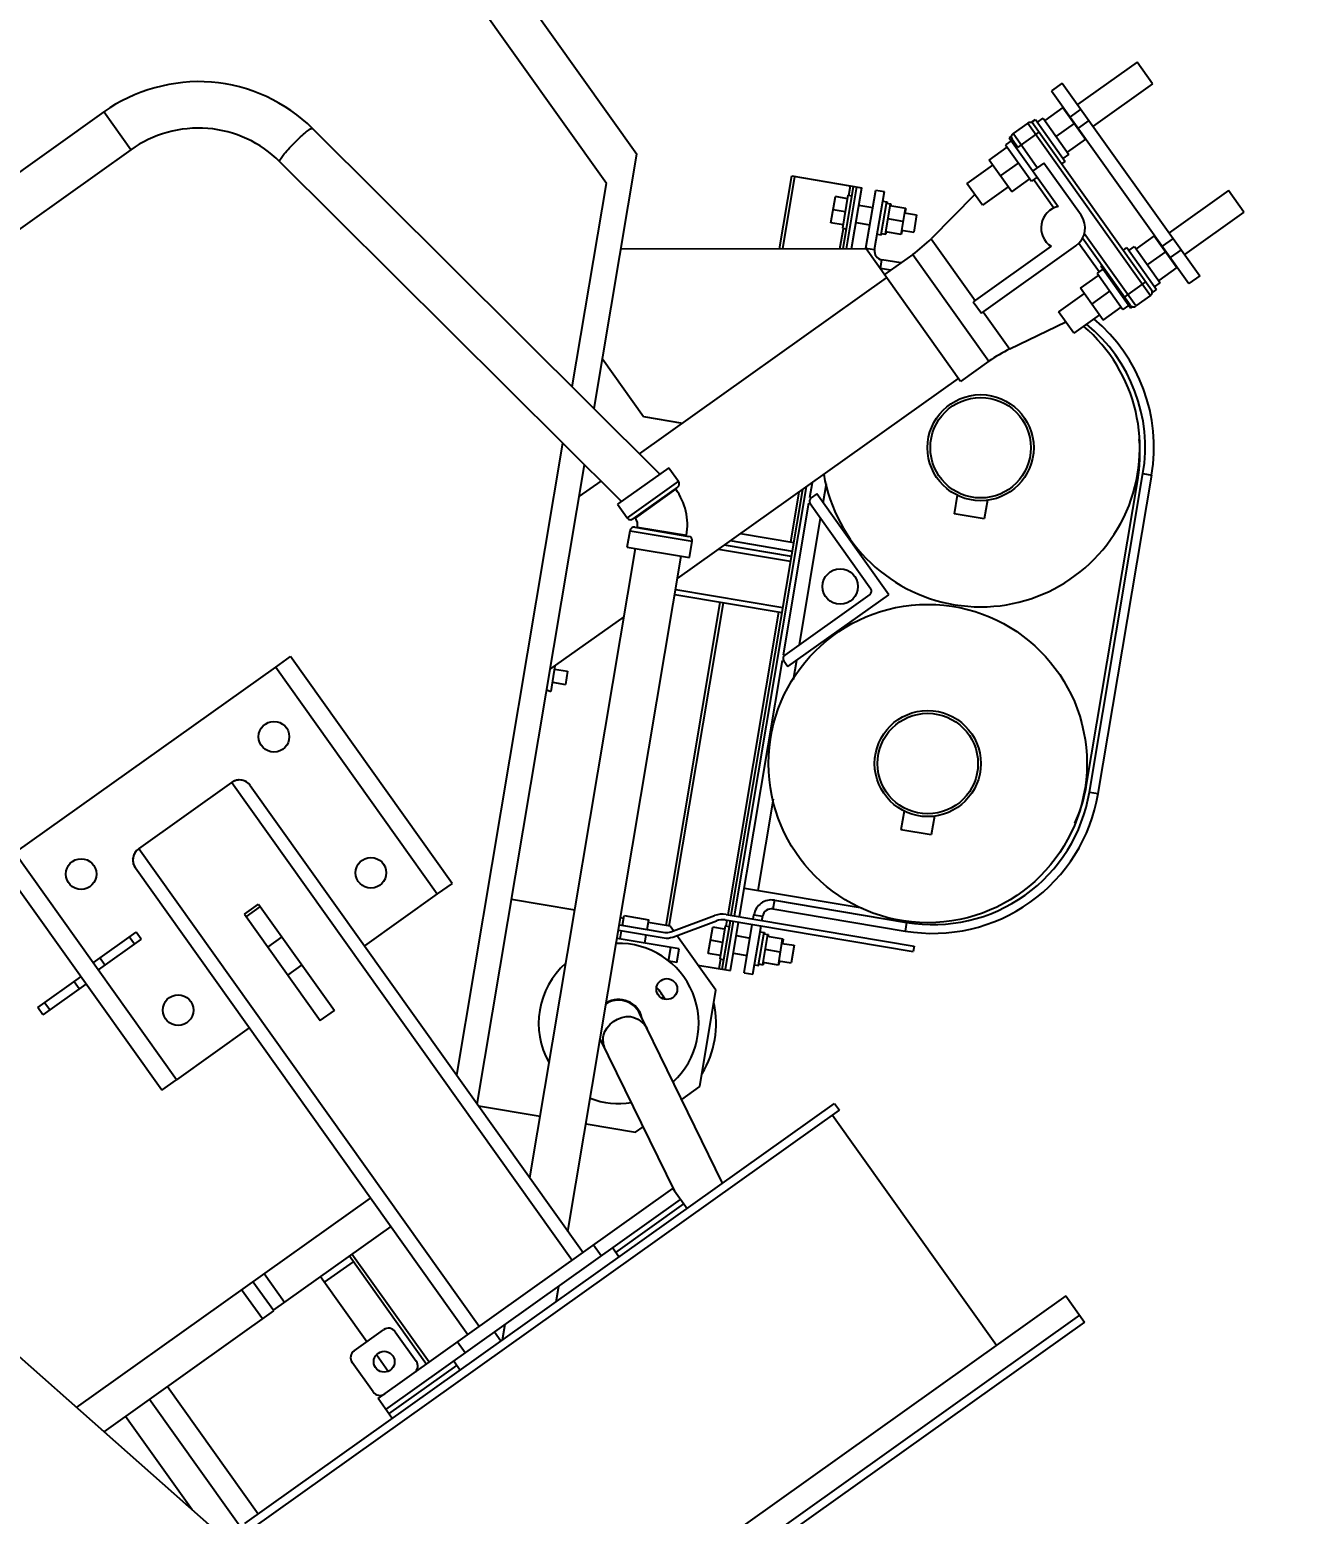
# Model space of a CAD drawing. Header units: feet. Extents: x 2321988 to 2329858, y 6722724 to 6730499.
# Drawn here: x 2326100.535 to 2326103.498, y 6726885.558 to 6726889.056 of the extents above; entities that cross this region are included whole.
import ezdxf

# ---------------------------------------------------------------- set-up
doc = ezdxf.new("R2010")
doc.units = ezdxf.units.FT
doc.header["$MEASUREMENT"] = 0
doc.header["$PDSIZE"] = 5
doc.layers.add('BESS Dimensions', color=3, linetype='Continuous')
doc.layers.add('C-BESS-EQUIPMENT', color=255, linetype='Continuous')
doc.styles.add('TG_DIMS', font='arial.ttf')
doc.dimstyles.new('TG-PROPOSED-ANNO', dxfattribs={"dimtxt": 0.1, "dimasz": 0.1, "dimexe": 0.05, "dimexo": 0.05, "dimgap": 0.02, "dimtad": 0, "dimtih": 1, "dimtoh": 1, "dimdsep": 46, "dimtxsty": 'TG_DIMS', "dimcen": 0, "dimclrd": 256, "dimclre": 256, "dimclrt": 256, "dimaunit": 1, "dimadec": 6, "dimazin": 2, "dimtfac": 1, "dimtofl": 0, "dimtmove": 1, "dimatfit": 3, "dimfxl": 1, "dimtolj": 1, "dimtzin": 0, "dimarcsym": 0})

# ---------------------------------------------------------------- blocks, each defined once
blk = doc.blocks.new('Midpoint Site Plan$0$A$Cc1a3344c')
at = {"linetype": 'Continuous'}
for p, q in [((3313.5, 1570.8), (3294.4, 1570.8)), ((3294.4, 1570.8), (3294.4, 1518.4)), ((3313.5, 1570.8), (3313.5, 1518.4)), ((3426.6, 1570.8), (3407.6, 1570.8)), ((3407.6, 1570.8), (3407.6, 1518.4)), ((3426.6, 1570.8), (3426.6, 1518.4)), ((3275.5, 1518.4), (3445.5, 1518.4)), ((3275.5, 1518.4), (3275.5, 1508.8)), ((3298.5, 1518.4), (3298.5, 1508.8)), ((3308.5, 1518.4), (3308.5, 1508.8)), ((3412.5, 1518.4), (3412.5, 1508.8)), ((3422.5, 1518.4), (3422.5, 1508.8)), ((3445.5, 1518.4), (3445.5, 1508.8)), ((3275.5, 1508.8), (3445.5, 1508.8)), ((3290, 1508.5), (3318, 1508.5)), ((3290, 1508.5), (3290, 1492.5)), ((3294.4, 1508.8), (3294.4, 1508.5)), ((3304, 1508.5), (3304, 1492.5)), ((3313.5, 1508.8), (3313.5, 1508.5)), ((3318, 1508.5), (3318, 1492.5)), ((3403.1, 1508.5), (3431.1, 1508.5)), ((3403.1, 1508.5), (3403.1, 1492.5)), ((3407.6, 1508.8), (3407.6, 1508.5)), ((3417.1, 1508.5), (3417.1, 1492.5)), ((3426.6, 1508.8), (3426.6, 1508.5)), ((3431.1, 1508.5), (3431.1, 1492.5)), ((3285.5, 1487.5), (3322.5, 1487.5)), ((3285.5, 1484.5), (3285.5, 1487.5)), ((3285.5, 1484.5), (3435.6, 1484.5)), ((3288, 1492.5), (3320, 1492.5)), ((3288, 1487.5), (3288, 1492.5)), ((3294.5, 1465.5), (3294.5, 1484.5)), ((3320, 1487.5), (3320, 1492.5)), ((3322.5, 1484.5), (3322.5, 1487.5)), ((3398.6, 1487.5), (3435.6, 1487.5)), ((3398.6, 1484.5), (3398.6, 1487.5)), ((3401.1, 1492.5), (3433.1, 1492.5)), ((3401.1, 1487.5), (3401.1, 1492.5)), ((3426.5, 1465.5), (3426.5, 1484.5)), ((3433.1, 1487.5), (3433.1, 1492.5)), ((3435.6, 1484.5), (3435.6, 1487.5)), ((3284.5, 1481.5), (3436.5, 1481.5)), ((3284.5, 1481.5), (3284.5, 1468.5)), ((3360.5, 1474.3), (3314.6, 1474.3)), ((3314.6, 1474.3), (3314.6, 1464.5)), ((3436.5, 1481.5), (3436.5, 1468.5)), ((3314.6, 1468.5), (3284.5, 1468.5)), ((3285.5, 1466.4), (3285.5, 1464.5)), ((3285.5, 1464.5), (3345.9, 1464.5)), ((3294.5, 1465.5), (3287.5, 1465.5)), ((3288, 1464.5), (3288, 1459.5)), ((3320, 1464.5), (3320, 1459.5)), ((3345.1, 1461.4), (3320, 1461.4)), ((3436.5, 1468.5), (3372.7, 1468.5)), ((3433.5, 1465.5), (3374.6, 1465.5)), ((3376, 1461.4), (3401.1, 1461.4)), ((3398.6, 1465.5), (3398.6, 1464.5)), ((3435.6, 1464.5), (3398.6, 1464.5)), ((3401.1, 1464.5), (3401.1, 1459.5)), ((3433.1, 1464.5), (3433.1, 1459.5)), ((3435.6, 1466.4), (3435.6, 1464.5)), ((3288, 1459.5), (3320, 1459.5)), ((3290, 1443.5), (3290, 1459.5)), ((3304, 1443.5), (3304, 1459.5)), ((3318, 1443.5), (3318, 1459.5)), ((3376.3, 1375.2), (3376.3, 1458.5)), ((3401.1, 1459.5), (3433.1, 1459.5)), ((3403.1, 1443.5), (3403.1, 1459.5)), ((3417.1, 1443.5), (3417.1, 1459.5)), ((3431.1, 1443.5), (3431.1, 1459.5)), ((3318, 1443.5), (3290, 1443.5)), ((3294.4, 1443.5), (3294.4, 1420.8)), ((3313.5, 1443.5), (3313.5, 1420.8)), ((3366.3, 1443.9), (3366.3, 1375.2)), ((3431.1, 1443.5), (3403.1, 1443.5)), ((3407.6, 1443.5), (3407.6, 1420.8)), ((3426.6, 1443.5), (3426.6, 1420.8)), ((3313.5, 1420.8), (3294.4, 1420.8)), ((3304.1, 1420.8), (3311.9, 1376.9)), ((3426.6, 1420.8), (3407.6, 1420.8)), ((3416.9, 1420.8), (3409.2, 1376.9)), ((3537.5, 1402.8), (3542, 1407.3)), ((3706, 1243.3), (3542, 1407.3)), ((3701.5, 1238.8), (3537.5, 1402.8)), ((3695.9, 1240.3), (3538.9, 1397.2)), ((3285.5, 1372), (3291.8, 1378.3)), ((3291.8, 1378.3), (3300.8, 1369.4)), ((3311.9, 1376.9), (3366.3, 1376.9)), ((3376.3, 1376.9), (3409.2, 1376.9)), ((3260.3, 1364.7), (3264.8, 1369.1)), ((3294.7, 1339.2), (3264.8, 1369.1)), ((3269.7, 1364.2), (3271.9, 1366.4)), ((3271.6, 1366.1), (3288.6, 1349.1)), ((3271.9, 1366.4), (3272.7, 1365.7)), ((3272.3, 1365.4), (3274.8, 1367.8)), ((3274.4, 1367.5), (3290, 1351.9)), ((3274.8, 1367.8), (3275.8, 1366.8)), ((3283.6, 1374.6), (3275.5, 1366.4)), ((3290, 1367.5), (3282.2, 1359.7)), ((3283.3, 1374.2), (3296.7, 1360.8)), ((3283.6, 1374.6), (3285.8, 1372.3)), ((3294.5, 1363), (3300.8, 1369.4)), ((3366.3, 1375.2), (3376.3, 1375.2)), ((3217.1, 1321.5), (3253.2, 1357.6)), ((3282.5, 1323), (3250.6, 1354.9)), ((3284.7, 1326.1), (3253.2, 1357.6)), ((3290.2, 1334.8), (3260.3, 1364.7)), ((3262.1, 1348.6), (3269.2, 1355.7)), ((3297, 1361.1), (3288.9, 1353)), ((3294.8, 1363.4), (3297, 1361.1)), ((3313.4, 1359.5), (3407.6, 1359.5)), ((3313.4, 1359.5), (3313.4, 1334.5)), ((3407.6, 1359.5), (3407.6, 1334.5)), ((3252.3, 1346.8), (3247.4, 1351.8)), ((3253.6, 1344.5), (3247.4, 1338.4)), ((3281.1, 1321.2), (3249, 1353.3)), ((3251.8, 1346.3), (3253.9, 1348.4)), ((3251.8, 1346.3), (3268.8, 1329.3)), ((3271.1, 1339.7), (3278.2, 1346.7)), ((3286.7, 1347.2), (3288.9, 1349.5)), ((3287.9, 1349.8), (3290.3, 1352.3)), ((3288.2, 1350.2), (3288.9, 1349.5)), ((3289.3, 1353.3), (3290.3, 1352.3)), ((3313.4, 1349), (3303.7, 1339.2)), ((3188.4, 1191.3), (3290.7, 1334.5)), ((3260.8, 1324.9), (3247.4, 1338.4)), ((3260.3, 1337.8), (3254.1, 1331.6)), ((3290.2, 1334.8), (3294.7, 1339.2)), ((3407.6, 1334.5), (3290.7, 1334.5)), ((3308.1, 1334.8), (3303.7, 1339.2)), ((3313.4, 1340), (3308.1, 1334.8)), ((3316.1, 1116.7), (3316.1, 1334.5)), ((3405, 1086.9), (3405, 1334.5)), ((3256, 1285.9), (3218.7, 1323.1)), ((3267, 1331.1), (3260.8, 1324.9)), ((3268.8, 1329.3), (3270.9, 1331.4)), ((3279.8, 1319.3), (3269.3, 1329.8)), ((3254.6, 1284), (3217.1, 1321.5)), ((3488.3, 1300.7), (3497.9, 1291.1)), ((3497.9, 1291.1), (3482.3, 1275.6)), ((3472.7, 1285.2), (3482.3, 1275.6)), ((860.8, 1240), (3139.7, 1240)), ((3270.8, 1108.9), (3139.7, 1240)), ((3701.5, 1238.8), (3706, 1243.3)), ((3144.3, 1210), (2522, 1210)), ((3249, 1105.2), (3144.3, 1210)), ((3412.7, 1198.1), (3405, 1205.8)), ((3421.3, 1203.7), (3411.3, 1213.6)), ((3625.9, 979.6), (3405, 1200.5)), ((3624.3, 978), (3405, 1197.3)), ((3430.9, 1168.3), (3405, 1194.1)), ((3502.4, 1203.7), (3413.4, 1203.7)), ((3413.4, 1203.7), (3413.4, 1198.7)), ((3493.7, 1117.1), (3415.7, 1195.1)), ((3416.4, 1195.7), (3491.4, 1195.7)), ((3494.4, 1130.6), (3429.3, 1195.7)), ((3502.4, 1114.7), (3502.4, 1203.7)), ((3494.4, 1192.7), (3494.4, 1117.7)), ((3432.5, 1169.9), (3405, 1142.4)), ((3436.9, 1165.4), (3405, 1133.5)), ((3439.5, 1162.8), (3405, 1128.2)), ((3296.1, 1134.5), (3316.1, 1154.5)), ((3442.2, 1160.1), (3405, 1122.9)), ((3245.2, 1134.5), (3296.1, 1134.5)), ((3465.9, 1136.4), (3410.7, 1081.2)), ((3468.5, 1133.8), (3413.3, 1078.6)), ((3622.7, 976.4), (3466.9, 1132.2)), ((3650.9, 1138.1), (3660.5, 1128.5)), ((3336.5, 1120.1), (2989.6, 1061)), ((3336.5, 1128), (3348.5, 1128)), ((3336.5, 1128), (3336.5, 1082.7)), ((3348.5, 1128), (3348.5, 1082.7)), ((3351.5, 1125), (3351.5, 1085.7)), ((3352, 1123.2), (3351.5, 1123.2)), ((3352, 1087.5), (3352, 1123.2)), ((3512.3, 1112.7), (3502.4, 1122.6)), ((3635.3, 1122.5), (3644.9, 1112.9)), ((3660.5, 1128.5), (3644.9, 1112.9)), ((3357.2, 1083.3), (3385, 1111.1)), ((3357.2, 1079.1), (3389.2, 1111.1)), ((3358.1, 1084.9), (3383.4, 1110.2)), ((3383.7, 1109.8), (3383.4, 1110.2)), ((3397.7, 1102.6), (3389.2, 1111.1)), ((3628.5, 982.3), (3496.7, 1114.1)), ((3497.4, 1114.7), (3502.4, 1114.7)), ((3365.7, 1070.6), (3397.7, 1102.6)), ((3741.1, 750.8), (3393.5, 1098.4)), ((3603.1, 935.6), (3436.7, 1102)), ((3604.7, 937.2), (3438.3, 1103.6)), ((3336.5, 1086.3), (2995.2, 1028)), ((3628.9, 750.8), (3299.7, 1080)), ((3316.1, 1063.6), (3316.1, 1082.8)), ((3336.5, 1082.7), (3348.5, 1082.7)), ((3352, 1087.5), (3351.5, 1087.5)), ((3365.7, 1070.6), (3357.2, 1079.1)), ((3358.5, 1084.6), (3358.1, 1084.9)), ((3633.4, 1009.5), (3701.5, 1077.6)), ((3701.5, 1077.6), (3706, 1073.1)), ((3603.5, 750.8), (3278, 1076.3)), ((3693.9, 750.8), (3369.9, 1074.8)), ((3621.6, 975.3), (3718.4, 1072.1)), ((3624.4, 972.5), (3721.2, 1069.3)), ((3637.9, 1005), (3706, 1073.1)), ((3718.4, 1072.1), (3721.2, 1069.3)), ((3613.8, 997), (3674.4, 1057.6)), ((3620.9, 1004), (3574, 1051)), ((3405, 974.7), (3405, 1039.7)), ((3986.3, 1015), (4009.3, 1015)), ((3986.3, 1015), (3986.3, 385)), ((4003.3, 1015), (4003.3, 385)), ((4009.3, 1015), (4009.3, 385)), ((3633.4, 1009.5), (3637.9, 1005)), ((3633.4, 991.5), (3637.9, 996)), ((3635.6, 989.3), (3633.4, 991.5)), ((3640.1, 993.8), (3637.9, 996)), ((3648.5, 989.2), (3651, 991.7)), ((3651, 991.7), (3652, 990.6)), ((3659.8, 998.4), (3651.7, 990.2)), ((3659.4, 998), (3672.9, 984.6)), ((3659.8, 998.4), (3662, 996.2)), ((3661.7, 995.8), (3668, 1002.2)), ((3668, 1002.2), (3677, 993.2)), ((3670.6, 986.8), (3677, 993.2)), ((3406.6, 977.2), (3413.3, 983.9)), ((3413.3, 983.9), (3420.1, 977.2)), ((3663.3, 961.6), (3638.4, 986.5)), ((3667.8, 966.1), (3642.9, 991)), ((3645.9, 988), (3648.1, 990.2)), ((3647.8, 989.9), (3664.7, 972.9)), ((3648.1, 990.2), (3648.8, 989.5)), ((3650.6, 991.3), (3666.2, 975.8)), ((3666.2, 991.3), (3658.4, 983.5)), ((3673.2, 984.9), (3665.1, 976.8)), ((3671, 987.2), (3673.2, 984.9)), ((3405, 978.8), (3418.1, 965.7)), ((3413.4, 970.5), (3420.1, 977.2)), ((3628.5, 970.6), (3625.5, 973.6)), ((3652, 950.3), (3627.1, 975.2)), ((3628, 970.1), (3630.1, 972.2)), ((3653.6, 951.9), (3628.7, 976.8)), ((3656.3, 954.5), (3631.4, 979.4)), ((3638.3, 972.5), (3645.4, 979.5)), ((3647.3, 963.5), (3654.4, 970.6)), ((3662.9, 971.1), (3665.1, 973.3)), ((3664, 973.6), (3666.5, 976.1)), ((3664.4, 974), (3665.1, 973.3)), ((3665.4, 977.2), (3666.5, 976.1)), ((3415.6, 964.1), (3418.1, 965.7)), ((3608.7, 935.7), (3617.4, 968.1)), ((3612.6, 934.7), (3621.3, 967.1)), ((3629.7, 968.3), (3623.6, 962.2)), ((3637, 948.7), (3623.6, 962.2)), ((3628, 970.1), (3644.9, 953.1)), ((3636.5, 961.6), (3630.3, 955.5)), ((3663.3, 961.6), (3667.8, 966.1)), ((3777.3, 960), (3783.3, 960)), ((3777.3, 440), (3777.3, 960)), ((3783.3, 440), (3783.3, 960)), ((3643.2, 954.9), (3637, 948.7)), ((3639.5, 937.8), (3656.3, 954.5)), ((3644.9, 953.1), (3647.1, 955.2)), ((3650.4, 948.7), (3645.5, 953.7)), ((3783.3, 954), (3986.3, 954)), ((2926.4, 945.9), (2893, 945.9)), ((2893, 945.9), (2893, 794)), ((2926.4, 945.9), (2926.4, 794)), ((3579.8, 915.2), (3592.5, 927.9)), ((3583.2, 908.7), (3606.7, 932.1)), ((3586.1, 905.9), (3609.5, 929.3)), ((3622.2, 933.5), (3590.3, 901.6)), ((3597.5, 922.9), (3592.5, 927.9)), ((3605.3, 937.8), (3593.9, 926.5)), ((3609.3, 937.8), (3605.3, 937.8)), ((3661.8, 937.8), (3613.4, 937.8)), ((3625, 922.3), (3618, 929.3)), ((3629.3, 926.5), (3622.2, 933.5)), ((3711.3, 888.3), (3661.8, 937.8)), ((3604.5, 915.9), (3600.3, 920.1)), ((3629.3, 926.5), (3625.1, 922.3)), ((3581.2, 913.7), (3579.7, 912.2)), ((3584.7, 910.2), (3579.8, 915.2)), ((3591.8, 903.1), (3587.6, 907.4)), ((3556.1, 888.6), (3523.6, 856.1)), ((3711.3, 872.3), (3711.3, 888.3)), ((3777.3, 861.3), (3643.3, 883.6)), ((3762.1, 830), (3642, 849.9)), ((3685.8, 806.2), (3711.3, 831.7)), ((3711.3, 831.7), (3711.3, 838.4)), ((3489.3, 828), (3289.3, 828)), ((3289.3, 815), (3289.3, 828)), ((3489.3, 828), (3489.3, 815)), ((3759.8, 830), (3777.3, 830)), ((3759.8, 570), (3759.8, 830)), ((3769.3, 570), (3769.3, 830)), ((3773.3, 770), (3773.3, 830)), ((3289.3, 815), (3489.3, 815)), ((3289.3, 585), (3289.3, 815)), ((3489.3, 815), (3489.3, 750.8)), ((3630.4, 750.8), (3662.1, 782.5)), ((3777.3, 770), (3769.3, 770)), ((3769.3, 760), (3759.8, 760)), ((3348, 750.8), (3759.8, 750.8)), ((3338.5, 741.3), (3759.8, 741.3)), ((3338.5, 659.2), (3338.5, 741.3)), ((3777.3, 714.6), (3769.3, 722.6)), ((3420.8, 706.3), (3514.6, 706.3)), ((3420.8, 693.7), (3420.8, 706.3)), ((3423, 693.7), (3423, 706.3)), ((3449.8, 693.7), (3449.8, 706.3)), ((3474.5, 693.7), (3474.5, 706.3)), ((3514.6, 693.7), (3514.6, 706.3)), ((3420.8, 693.7), (3514.6, 693.7)), ((3777.3, 667.4), (3769.3, 675.4)), ((3777.3, 665.8), (3769.3, 665.8)), ((3759.8, 659.2), (3338.5, 659.2)), ((3759.8, 649.2), (3348.5, 649.2)), ((3489.3, 649.2), (3489.3, 585)), ((3639.3, 390.1), (3639.3, 649.2)), ((3664.4, 649.2), (3664.4, 545.6)), ((3769.3, 640), (3759.8, 640)), ((3769.3, 630), (3777.3, 630)), ((3773.3, 570), (3773.3, 630)), ((3392.4, 623), (3386.1, 623)), ((3386.1, 585), (3386.1, 623)), ((3392.4, 623), (3392.4, 585)), ((3392.4, 617), (3386.1, 617)), ((3759.8, 615), (3664.4, 615)), ((3664.4, 612.7), (3759.8, 612.7)), ((3669.5, 587.3), (3669.5, 612.7)), ((3727.8, 608), (3753.8, 608)), ((3721.8, 576), (3721.8, 602)), ((3392.4, 591), (3386.1, 591)), ((3664.4, 587.3), (3721.8, 587.3)), ((3748.1, 587.3), (3733.5, 587.3)), ((3386.1, 585), (3289.3, 585)), ((3392.4, 585), (3386.1, 585)), ((3489.3, 585), (3392.4, 585)), ((3489.3, 572), (3489.3, 585)), ((3489.3, 572), (3289.3, 572)), ((3389.3, 534), (3389.3, 572)), ((3395.6, 566), (3389.3, 566)), ((3395.6, 572), (3395.6, 534)), ((3753.8, 570), (3727.8, 570)), ((3777.3, 570), (3759.8, 570)), ((3639.3, 555.6), (3664.4, 555.6)), ((3665, 545.6), (3639.3, 545.6)), ((3665, 396), (3665, 545.6)), ((3395.6, 540), (3389.3, 540)), ((3395.6, 534), (3389.3, 534)), ((3665, 535.6), (3639.3, 535.6)), ((3665, 451.9), (3777.3, 451.9)), ((3814.3, 430.5), (3079.3, 260.8)), ((3814.3, 436.1), (3665, 436.1)), ((3747.3, 415), (3665, 415))]:
    blk.add_line(p, q, dxfattribs=at)
for centre, radius in [((3454.7, 1318.7), 38.1), ((3454.7, 1318.7), 36.1), ((3617.4, 1156.1), 114.3), ((3617.4, 1156.1), 38.1), ((3477.4, 1178.7), 12.7), ((3617.4, 1156.1), 36.1), ((3640.6, 909.6), 7.5), ((3329.3, 785), 11), ((3449.3, 785), 11), ((3329.3, 615), 11), ((3449.3, 615), 11), ((3740.8, 589), 7.5)]:
    blk.add_circle(centre, radius, dxfattribs=at)
for centre, radius, start, end in [((3287.5, 1481.5), 3, 90, 180), ((3433.5, 1481.5), 3, 0, 90), ((3360.5, 1458.5), 15.8, 0, 90), ((3287.5, 1468.5), 3, 180, 270), ((3360.5, 1458.5), 15.8, 157.6402, 291.4669), ((3433.5, 1468.5), 3, 270, 0), ((3456.9, 1322.2), 120.3, 45, 104.5898), ((3454.7, 1318.7), 114.3, 244.1517, 104.3166), ((3456.9, 1322.2), 114, 45, 105.3851), ((3458.3, 1316.6), 114, 45, 59.6077), ((3213.4, 1359.5), 100, 0, 10), ((3507.6, 1359.5), 100, 170, 180), ((3299.2, 1343.7), 12.7, 225, 227.4248), ((3299.2, 1343.7), 6.35, 225, 315), ((3299.2, 1343.7), 12.7, 313.3197, 315), ((3615.3, 1159.7), 114, 30.3923, 45), ((3620.9, 1158.2), 114, 315, 45), ((3620.9, 1158.2), 120.3, 315, 45), ((3416.4, 1198.7), 3, 180, 270), ((3491.4, 1192.7), 3, 0, 90), ((3348.5, 1125), 3, 0, 90), ((3352, 1078.8), 44.4, 45, 90), ((3387.1, 1109), 3, 45, 135), ((3497.4, 1117.7), 3, 180, 270), ((3348.5, 1085.7), 3, 270, 0), ((3352, 1078.8), 8.68, 45, 90), ((3359.3, 1081.2), 3, 135, 225), ((3642.4, 1000.5), 12.7, 135, 225), ((3642.4, 1000.5), 6.35, 135, 225), ((3632.9, 964), 16, 135, 165), ((3632.9, 964), 12, 135, 165), ((3601, 937.8), 8, 315, 345), ((3601, 937.8), 12, 315, 345), ((3640.6, 867.1), 70, 23.6322, 66.3678), ((3640.6, 867.1), 57.5, 7.5088, 146.2061), ((3640.6, 867.1), 37.5, 81.8956, 97.8332), ((3640.6, 867.1), 17.2, 67.6797, 175.5207), ((3640.6, 867.1), 16.7, 80.5815, 177.2558), ((3640.6, 867.1), 57.5, 185.906, 264.094), ((3640.6, 867.1), 57.5, 303.7939, 333.6617), ((3348, 741.3), 9.52, 90, 180), ((3348.5, 659.2), 10, 180, 270), ((3727.8, 602), 6, 90, 180), ((3753.8, 602), 6, 0, 90), ((3727.8, 576), 6, 180, 270), ((3753.8, 576), 6, 270, 0)]:
    blk.add_arc(centre, radius, start, end, dxfattribs=at)
for centre, major_axis, start_param, end_param in [((3348, 741.3), (0, 9.52), 1.014404, 1.104639), ((3348, 741.3), (9.52, 0), 8.196194, 8.868386), ((3348, 741.3), (0, 9.52), 6.283185, 6.625398), ((3348, 741.3), (0, 9.52), 1.339587, 1.570796), ((3348, 741.3), (9.52, 0), 8.95862, 9.193568), ((3348.5, 659.2), (10, 0), -3.141593, -2.835196), ((3348.5, 659.2), (0, 10), -4.405992, -4.155997), ((3348.5, 659.2), (10, 0), -2.585201, -2.337653), ((3348.5, 659.2), (0, 10), -3.908449, -3.752398), ((3348.5, 659.2), (10, 0), -2.181602, -1.913009), ((3348.5, 659.2), (0, 10), -3.483805, -3.400574), ((3348.5, 659.2), (10, 0), -1.829777, -1.570796)]:
    blk.add_ellipse(centre, major_axis=major_axis, ratio=1, start_param=start_param, end_param=end_param, dxfattribs=at)
for points, knots in [([(2989.6, 1061), (2963.4, 1056.5), (2912.5, 1027.7), (2893, 972.6), (2893, 945.9)], [0, 0, 0, 0, 0.499175, 1, 1, 1, 1]), ([(2995.2, 1028), (2994.8, 1028), (2993.9, 1030.2), (2992.9, 1033), (2991.6, 1038.3), (2990.5, 1044.2), (2989.6, 1050.1), (2989, 1055.5), (2989.1, 1058.5), (2989.1, 1060.9), (2989.6, 1061)], [0, 0, 0, 0, 0.043338, 0.151574, 0.311671, 0.5, 0.688329, 0.848426, 0.956662, 1, 1, 1, 1]), ([(2995.2, 1028), (2976.6, 1024.9), (2940.2, 1004.3), (2926.4, 965), (2926.4, 945.9)], [0, 0, 0, 0, 0.498438, 1, 1, 1, 1]), ([(3650, 848.6), (3648.4, 848.9), (3645.2, 850), (3642.5, 852), (3641.3, 853.2)], [0, 0, 0, 0, 0.498487, 1, 1, 1, 1])]:
    blk.add_open_spline(points, degree=3, knots=knots, dxfattribs=at)
for points in [[(3641.3, 853.2), (3635.9, 858.9), (3636, 871.1), (3641.5, 876.8)], [(3641.5, 876.8), (3644.9, 880.3), (3650.6, 882.4), (3655.5, 881.5)]]:
    blk.add_open_spline(points, degree=3, dxfattribs=at)
blk = doc.blocks.new('*D109')
at = {"layer": 'BESS Dimensions', "lineweight": -2, "transparency": 16777216}
for p, q in [((2326125.1693, 6727002.8662), (2326110.2842, 6727023.7584)), ((2326105.0412, 6727013.8836), (2326040.7778, 6726968.0974)), ((2325956.6732, 6726908.1749), (2326020.9365, 6726953.961)), ((2325960.5127, 6726885.5523), (2325945.6276, 6726906.4444))]:
    blk.add_line(p, q, dxfattribs=at)
at = {"layer": 'BESS Dimensions', "transparency": 16777216}
for points in [[(2326104.0741, 6727015.241), (2326106.0083, 6727012.5262), (2326113.1855, 6727019.6862)], [(2325955.7061, 6726909.5323), (2325957.6403, 6726906.8175), (2325948.5289, 6726902.3723)]]:
    blk.add_solid(points, dxfattribs=at)
at = {"layer": 'Defpoints', "color": 0, "transparency": 16777216}
for p in [(2326128.0706, 6726998.7941), (2325948.5289, 6726902.3723), (2325963.414, 6726881.4801)]:
    blk.add_point(p, dxfattribs=at)
at = {"layer": 'BESS Dimensions', "transparency": 16777216, "insert": (2326030.8572, 6726961.0292), "char_height": 10, "attachment_point": 5, "style": 'TG_DIMS'}
blk.add_mtext("\\A1;202.17'", dxfattribs=at)

msp = doc.modelspace()

# ---------------------------------------------------------------- block references
at = {"layer": 'C-BESS-EQUIPMENT', "xscale": 0.003280839895013123, "yscale": 0.003280839895013123, "zscale": 0.003280839895013123, "rotation": 305.4689808292026}
msp.add_blockref('Midpoint Site Plan$0$A$Cc1a3344c', (2326092.6753, 6726894.792), dxfattribs=at)

# ---------------------------------------------------------------- dimensions: what is measured, and where the dimension line sits
at = {"layer": 'BESS Dimensions'}
dim = msp.add_aligned_dim(p1=(2326128.0706, 6726998.7941), p2=(2325963.414, 6726881.4801), distance=-25.6525, dimstyle='TG-PROPOSED-ANNO', override={"dimscale": 50, "dimpost": "'"}, dxfattribs=at)
dim.commit()
dim.dimension.update_dxf_attribs({"geometry": '*D109', "text_midpoint": (2326030.8572, 6726961.0292)})

doc.saveas('drawing.dxf')
